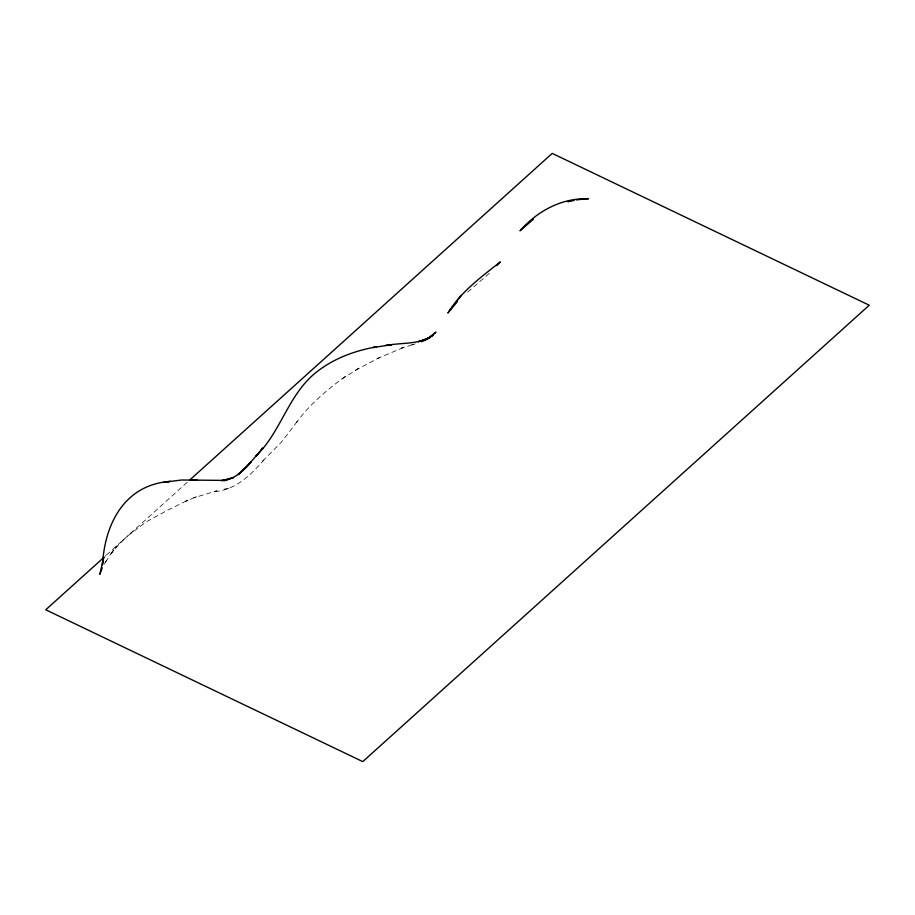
<?xml version="1.0" encoding="UTF-8"?>
<svg xmlns="http://www.w3.org/2000/svg" width="915" height="915" viewBox="0 0 915 915"><rect width="100%" height="100%" fill="white"/><g stroke="black" fill="none" stroke-linecap="round" stroke-linejoin="round"><path stroke-width="0.69" stroke-dasharray="4.58 3.43" d="M104.344 564.075L106.46 560.357L104.825 563.228M105.58 562.085L113.803 549.343L110.075 555.233L117.097 545.855L114.718 549M115.244 548.291L125.161 538.146L122.427 540.685M489.273 273.333L465.575 293.944M105.122 556.274L105.774 555.679M106.437 555.096L188.33 481.29M127.551 536.064L146.331 521.802L167.159 510.444L188.73 499.773L185.539 501.306L197.102 496.479L193.877 497.783L216.866 490.84L213.275 491.698C234.858 490.737 250.516 475.354 263.84 459.982L261.839 462.018L281.671 441.831L298.313 420.065L296.517 422.49C309.682 404.281 327.055 389.767 345.115 376.637L341.958 378.913L358.383 368.654L354.94 370.461L379.885 357.388L376.454 358.897L404.51 347.105L401.228 348.215L415.421 343.834M130.113 533.754L132.927 531.478M414.266 344.143L411.944 344.761L416.748 343.491M224.404 489.102L230.511 487.821"/><path stroke-width="1.37" d="M102.228 567.803L99.838 574.334L103.75 557.006L102.503 564.738C104.779 523.266 124.989 484.584 170.144 481.416L163.842 482.239M457.454 301.595L447.893 313.044C460.851 291.805 481.153 277.073 500.299 261.907L496.834 265.602M449.848 310.357L452.479 306.719M260.821 450.294L262.754 448.007L256.074 456.013C279.555 433.104 287.276 399.272 311.054 376.751C329 360.27 352.63 351.005 376.397 346.899L372.988 347.54L391.654 344.726L385.364 345.378M456.505 301.218L461.297 295.396M258.007 453.68L246.375 467.153L238.22 474.599L251.27 461.72C244.179 470.161 235.567 478.373 224.369 480.512L233.565 477.538L221.487 480.627L225.181 480.398L181.719 480.009L166.358 481.908M103.841 557.429L45.75 609.779L362.775 761.612L869.25 305.221L552.225 153.388L189.611 480.146M533.434 219.223L519.995 230.82C536.453 211.903 560.129 198.715 585.611 198.715L576.587 199.939M426.207 339.694L433.058 335.165L425.269 339.911L430.862 336.777L435.94 332.145L427.591 338.733L418.292 341.741L430.05 337.612C416.988 344.12 401.959 342.805 387.903 345.115M421.586 341.741L425.052 340.197M570.342 201.106L567.815 201.655L574.014 200.465M193.831 480.02L197.48 480.215L190.892 479.837M588.505 198.692L581.986 199.035L588.505 198.692"/></g></svg>
